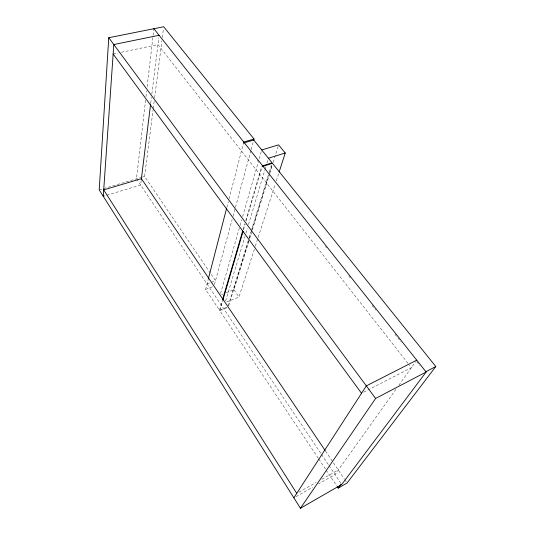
<?xml version="1.0" encoding="UTF-8"?>
<svg xmlns="http://www.w3.org/2000/svg" width="535" height="535" viewBox="0 0 535 535"><rect width="100%" height="100%" fill="white"/><g stroke="black" fill="none" stroke-linecap="round" stroke-linejoin="round"><path stroke-width="0.4" stroke-dasharray="2.67 2.01" d="M145.607 100.038L136.458 178.837L321.087 453.8M145.988 96.721L146.664 90.917M147.145 86.764L153.023 36.173M153.117 35.343L153.886 28.703M141.22 180.268L140.631 185.05L103.268 196.298M150.73 103.128L151.445 97.337M151.853 94.026L158.808 37.597M210.349 273.091L144.597 176.423L153.137 109.441M153.244 108.618L154.194 101.175M154.615 97.865L161.891 40.807M162.312 37.497L163.469 28.402M248.193 240.77L227.937 306.762L219.47 310.193L205.614 289.422L208.122 279.718M226.853 207.339L228.318 201.695M229.054 198.846L243.759 142.029M214.461 284.566L232.143 219.517M233.019 216.314L250.922 150.469M251.136 149.666L253.536 140.832M220.547 293.541L239.874 226.165M240.108 225.362L241.72 219.745M242.636 216.535L258.057 162.794M259.207 158.781L261.508 150.756M219.47 310.193L222.292 300.583M243.198 229.341L244.843 223.737M245.786 220.534L261.528 166.9M318.318 458.314L219.751 310.614L222.58 301.011M243.532 229.789L245.184 224.192M246.127 220.988L262.137 166.572M225.596 300.991L244.956 236.383M245.913 233.193L247.344 228.405M248.541 224.419L264.792 170.177M265.026 169.381L265.982 166.191M266.938 163.001L267.895 159.811M249.17 237.593L250.875 232.029M251.122 231.234L268.202 175.58M269.419 171.601L271.372 165.241M228.712 305.592L249.25 238.831M249.497 238.035L251.938 230.083M252.186 229.288L269.299 173.654M269.546 172.858L272.235 164.118M226.238 292.719L233.929 289.689L249.384 239.56M249.624 238.764L251.343 233.193M252.326 230.01L269.493 174.31M269.74 173.514L272.188 165.562M273.171 162.379L278.568 144.871M226.659 301.967L238.998 297.025L255.095 246.889M255.349 246.093L257.903 238.135M258.158 237.339L275.284 184.027M276.307 180.843L278.862 172.885M395.96 389.286L335.044 474.578L318.425 483.968M398.863 385.22L415.782 361.526M296.036 496.614L312.647 487.231M298.904 492.167L316.111 482.483M321.843 479.26L338.327 469.977M363.72 392.155L411.395 367.672L409.335 365.044M219.751 310.614L227.449 307.491M221.624 294.538L223.162 293.936M205.614 289.422L212.495 286.767M207.032 283.938L215.511 280.688L210.817 273.786M99.202 189.871L141.635 177.299M142.377 177.085L144.597 176.423M113.146 54.015L118.034 52.985M121.291 52.296L157.952 44.572L408.82 364.388M257.195 160.333L259.228 162.901M325.407 246.461L326.444 247.765M348.746 275.926L351.341 279.196M372.086 305.391L375.717 309.972M394.904 334.201L401.13 342.059M416.691 361.7L419.801 365.632M233.929 289.689L238.998 297.025M325.554 451.172L344.272 478.865M344.741 479.561L346.613 482.329M321.555 454.496L328.53 464.882M328.998 465.577L340.822 483.185M318.78 459.003L325.721 469.409M326.183 470.098L336.829 486.047"/><path stroke-width="0.8" d="M253.59 140.631L254.031 139.026L163.683 26.75L108.752 37.717L99.202 189.871L300.449 508.25L341.711 484.509L426.134 372.012L153.886 28.703M103.268 196.298L113.801 44.545L159.096 35.277M141.34 179.258L150.629 103.957M208.282 279.103L226.646 208.148M222.761 298.985L242.729 230.939M222.814 300.209L243.064 231.387M279.116 172.089L285.249 152.99L278.568 144.871L261.735 149.954M293.869 497.838L366.314 385.882L416.752 360.175M300.449 508.25L375.61 398.448L426.134 372.012M337.291 486.743L338.214 488.127L341.21 484.128M262.137 166.572L272.482 163.322L435.798 366.529L347.081 483.018L338.214 488.127M425.706 371.805L435.798 366.529M262.558 165.85L272.108 162.854L253.757 140.03L243.499 143.039M268.376 158.213L285.249 152.99M243.759 142.029L254.031 139.026M108.752 37.717L375.61 398.448M113.146 54.015L361.52 393.285M325.233 450.604L141.414 178.677L103.71 189.878L296.751 493.377"/></g></svg>
